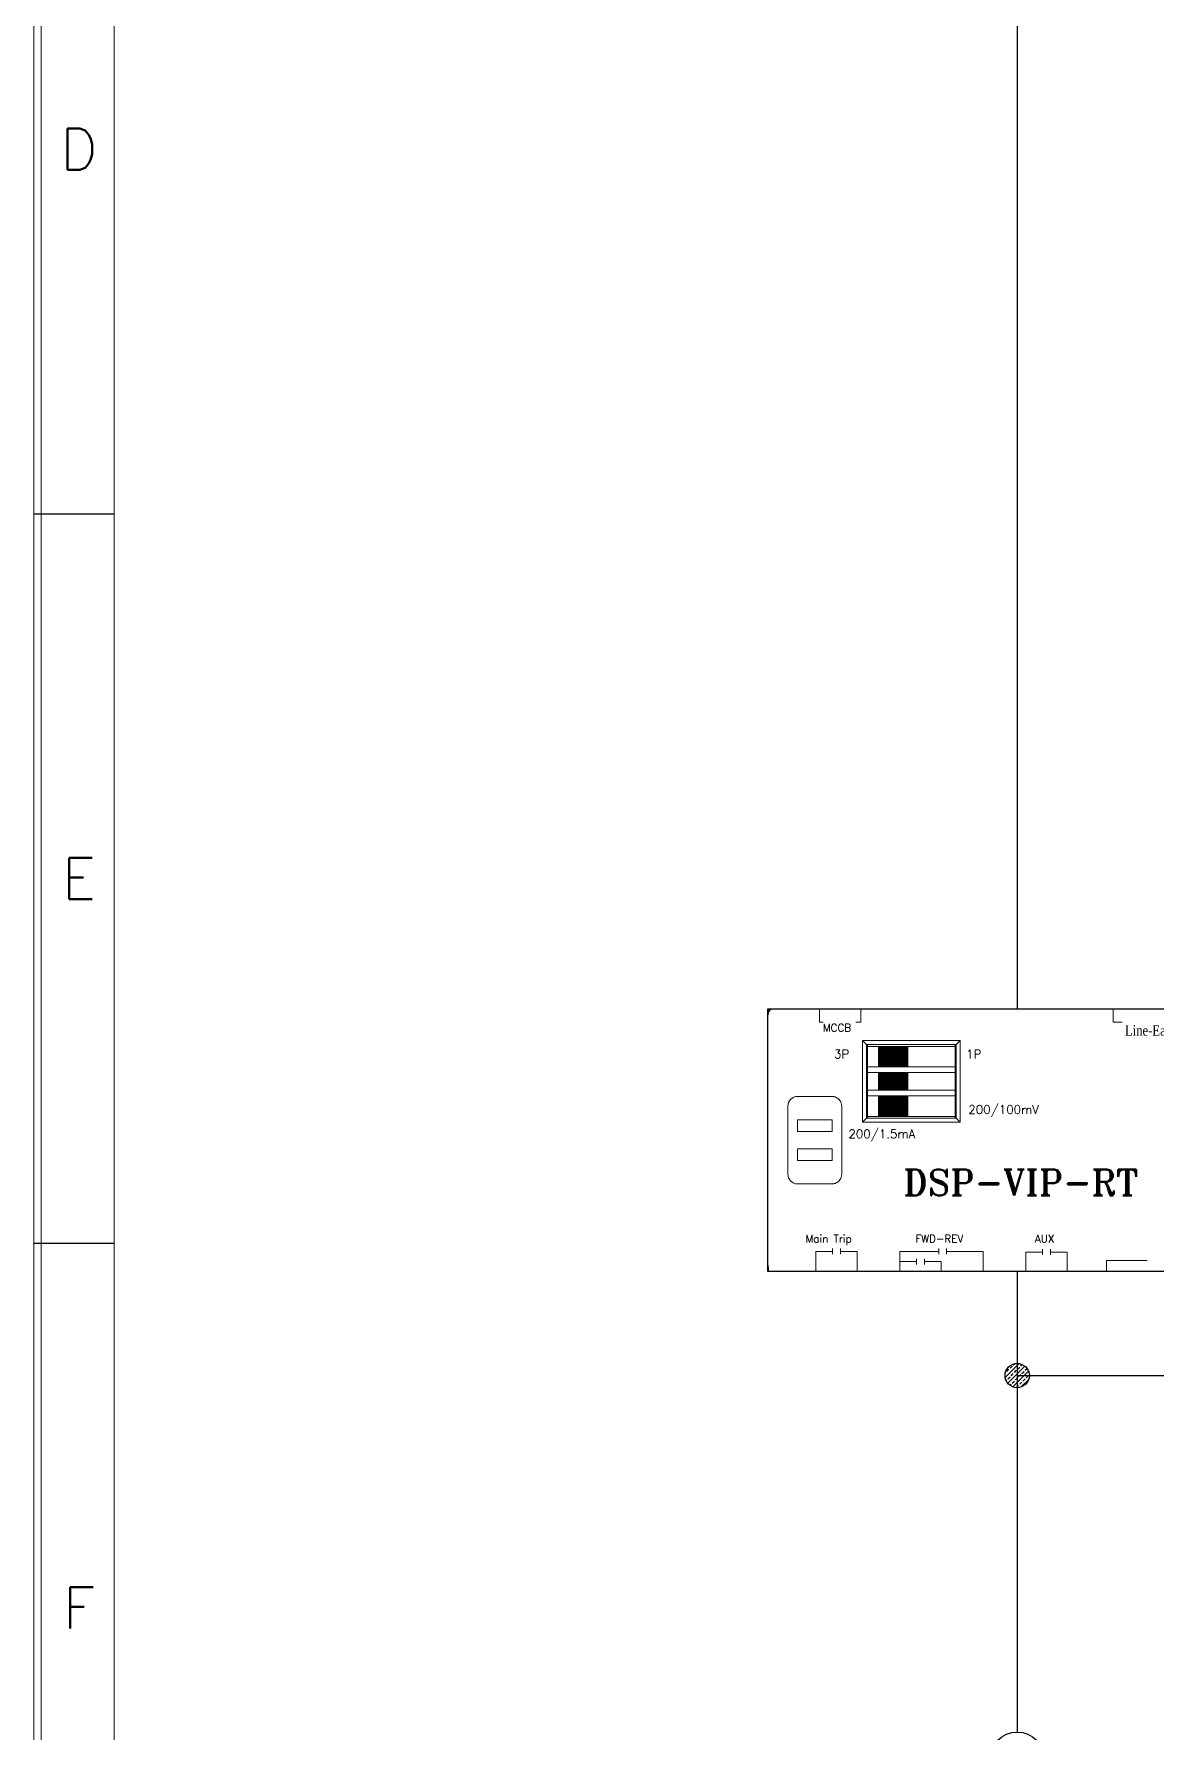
# Model space of a CAD drawing. Header units: millimetres. Extents: x 107 to 2900, y 85 to 3996.
# Drawn here: x 924.1 to 1023.8, y 2855.5 to 3006.3 of the extents above; entities that cross this region are included whole.
import ezdxf
from ezdxf.enums import TextEntityAlignment as Align
from ezdxf.lldxf.tags import DXFTag

# ---------------------------------------------------------------- set-up
doc = ezdxf.new("R2010")
doc.units = ezdxf.units.MM
for name, color, linetype in [('1', 1, 'CENTER'), ('20', 2, 'Continuous'), ('30', 3, 'Continuous'), ('70', 7, 'Continuous')]:
    doc.layers.add(name, color=color, linetype=linetype)
doc.styles.add('SIMPLEX', font='SIMPLEX')
doc.styles.add('SS', font='batang.ttc', dxfattribs={"width": 0.8})
doc.styles.add('STYLE2', font='romant.shx')
tags = doc.linetypes.add('CENTER', pattern=[2, 1.25, -0.25, 0.25, -0.25]).pattern_tags.tags
tags[10:11] = [DXFTag(74, 4), DXFTag(75, 0), DXFTag(340, '0'), DXFTag(46, 1.0), DXFTag(50, 0.0), DXFTag(44, 0.0), DXFTag(45, 0.0)]
tags[8:9] = [DXFTag(74, 4), DXFTag(75, 0), DXFTag(340, '0'), DXFTag(46, 1.0), DXFTag(50, 0.0), DXFTag(44, 0.0), DXFTag(45, 0.0)]
tags[6:7] = [DXFTag(74, 4), DXFTag(75, 0), DXFTag(340, '0'), DXFTag(46, 1.0), DXFTag(50, 0.0), DXFTag(44, 0.0), DXFTag(45, 0.0)]
tags[4:5] = [DXFTag(74, 4), DXFTag(75, 0), DXFTag(340, '0'), DXFTag(46, 1.0), DXFTag(50, 0.0), DXFTag(44, 0.0), DXFTag(45, 0.0)]

msp = doc.modelspace()

# ---------------------------------------------------------------- hatches: boundary and pattern name
at = {"layer": '70', "lineweight": 15}
h = msp.add_hatch(dxfattribs=at)
h.set_pattern_fill('ANSI31', color=256, scale=0.518249, style=0)
h.set_pattern_definition([(45, (-634.83731, 9297.852556), (-0.04580716234, 0.04580716234), [])])
h.paths.add_polyline_path([(1001.773, 2916.361), (999.182, 2916.361), (999.182, 2914.547), (1001.773, 2914.547)])
h.paths.add_polyline_path([(1001.773, 2914.029), (999.182, 2914.029), (999.182, 2912.476), (1001.773, 2912.476)])
h.paths.add_polyline_path([(1001.773, 2911.958), (999.182, 2911.958), (999.182, 2910.144), (1001.773, 2910.144)])
at = {"layer": '70'}
h = msp.add_hatch(dxfattribs=at)
h.set_pattern_fill('ANSI33', color=256, scale=2.15937, style=0)
h.set_pattern_definition([(45, (2751.54143, 2298.77237), (-0.38172635, 0.38172635), []), (45, (2751.92316, 2298.77237), (-0.38172635, 0.38172635), [0.26992129, -0.13496065])])
h.paths.add_polyline_path([(1011.504, 2888.202, 0.4142136), (1010.424, 2887.122, 0.4142136), (1011.504, 2886.042)])
h.paths.add_polyline_path([(1011.504, 2888.202), (1011.504, 2887.122), (1012.584, 2887.122, 0.4142136)])
h.paths.add_polyline_path([(1012.584, 2887.122), (1011.504, 2887.122), (1011.504, 2886.042, 0.4142136)])

# ---------------------------------------------------------------- linework, layer by layer
at = {"color": 0, "lineweight": 30}
for p, q in [((1011.504, 3019.149), (1011.504, 2986.758)), ((1011.504, 2986.758), (1011.504, 2928.723)), ((1011.504, 2928.723), (1011.504, 2919.67)), ((1011.504, 2896.39), (1011.504, 2887.122)), ((1011.504, 2896.39), (1011.504, 2855.457))]:
    msp.add_line(p, q, dxfattribs=at)
at = {"color": 7, "lineweight": 30}
for p, q in [((1068.618, 2919.67), (989.306, 2919.67)), ((989.306, 2919.67), (989.306, 2896.39)), ((989.306, 2896.39), (1068.618, 2896.39))]:
    msp.add_line(p, q, dxfattribs=at)
at = {"color": 7, "lineweight": 15}
for p, q in [((997.756, 2909.615), (997.756, 2916.89)), ((997.756, 2916.89), (1006.448, 2916.89)), ((998.129, 2916.517), (997.756, 2916.89)), ((998.129, 2909.989), (998.129, 2916.517)), ((998.129, 2916.517), (1006.075, 2916.517)), ((998.129, 2916.361), (1006.075, 2916.361)), ((998.206, 2909.989), (998.206, 2916.517)), ((1001.773, 2914.547), (1001.773, 2916.361)), ((1005.997, 2916.517), (1005.997, 2909.989)), ((1006.075, 2916.517), (1006.448, 2916.89)), ((1006.075, 2916.517), (1006.075, 2909.989)), ((1006.448, 2916.89), (1006.448, 2909.615)), ((998.206, 2914.547), (1005.997, 2914.547)), ((998.206, 2914.029), (1005.997, 2914.029)), ((1001.773, 2912.476), (1001.773, 2914.029)), ((991.132, 2905.006), (991.132, 2911.054)), ((991.99, 2911.912), (995.053, 2911.912)), ((995.911, 2911.054), (995.911, 2905.006)), ((1006.075, 2912.476), (998.206, 2912.476)), ((1006.075, 2911.958), (998.206, 2911.958)), ((1001.773, 2910.144), (1001.773, 2911.958)), ((998.129, 2909.989), (997.756, 2909.615)), ((1006.448, 2909.615), (997.756, 2909.615)), ((1005.997, 2910.144), (998.129, 2910.144)), ((1006.075, 2909.989), (998.129, 2909.989)), ((1006.075, 2909.989), (1006.448, 2909.615)), ((995.053, 2904.148), (991.99, 2904.148))]:
    msp.add_line(p, q, dxfattribs=at)
at = {"color": 7, "lineweight": 0}
for p, q in [((991.99, 2909.839), (995.053, 2909.839)), ((991.99, 2908.802), (995.053, 2908.802)), ((991.99, 2907.248), (995.053, 2907.248)), ((991.99, 2906.211), (995.053, 2906.211))]:
    msp.add_line(p, q, dxfattribs=at)
at = {"color": 7, "lineweight": 30}
msp.add_arc((989.824, 2919.151), 0.518, 90, 180, dxfattribs=at)
at = {"color": 7, "lineweight": 15}
for points in [[(989.43, 2919.67), (989.383, 2919.252), (989.342, 2918.835), (989.306, 2918.416)], [(991.99, 2911.912), (991.516, 2911.912), (991.132, 2911.527), (991.132, 2911.054)], [(991.132, 2905.006), (991.132, 2904.533), (991.516, 2904.148), (991.99, 2904.148)], [(989.306, 2897.644), (989.342, 2897.225), (989.383, 2896.807), (989.43, 2896.39)]]:
    msp.add_open_spline(points, degree=3, dxfattribs=at)
for points, knots in [([(995.911, 2911.054), (995.865, 2911.454), (995.949, 2910.923), (995.869, 2911.319), (995.702, 2911.686), (995.945, 2911.207), (995.747, 2911.558), (995.475, 2911.855), (995.854, 2911.476), (995.557, 2911.748), (995.207, 2911.946), (995.685, 2911.703), (995.318, 2911.87), (994.923, 2911.95), (995.453, 2911.866), (995.053, 2911.912)], [0, 0, 0, 0, 1, 1, 1, 2, 2, 2, 3, 3, 3, 4, 4, 4, 5, 5, 5, 5]), ([(995.053, 2904.148), (995.453, 2904.194), (994.923, 2904.11), (995.318, 2904.19), (995.685, 2904.357), (995.207, 2904.114), (995.557, 2904.312), (995.854, 2904.584), (995.475, 2904.205), (995.747, 2904.502), (995.945, 2904.853), (995.702, 2904.374), (995.869, 2904.741), (995.949, 2905.136), (995.865, 2904.606), (995.911, 2905.006)], [0, 0, 0, 0, 1, 1, 1, 2, 2, 2, 3, 3, 3, 4, 4, 4, 5, 5, 5, 5]), ([(989.311, 2898.517), (989.311, 2898.514), (989.309, 2898.513), (989.306, 2898.513), (989.303, 2898.513), (989.301, 2898.514), (989.301, 2898.517), (989.301, 2898.519), (989.303, 2898.522), (989.306, 2898.522), (989.309, 2898.522), (989.311, 2898.519), (989.311, 2898.517)], [0, 0, 0, 0, 1, 1, 1, 2, 2, 2, 3, 3, 3, 4, 4, 4, 4])]:
    msp.add_open_spline(points, degree=3, knots=knots, dxfattribs=at)
at = {"layer": '1', "color": 0}
msp.add_circle((1011.504, 2853.028), 2.429, dxfattribs=at)
at = {"layer": '20', "color": 0, "lineweight": 13}
msp.add_lwpolyline([(931.272, 2700.224), (931.272, 3215.666), (1737.581, 3215.666), (1737.581, 2700.224)], dxfattribs=at)
at = {"layer": '30', "color": 0}
for p, q in [((924.146, 2963.667), (931.272, 2963.667)), ((924.146, 2898.886), (931.272, 2898.886))]:
    msp.add_line(p, q, dxfattribs=at)
at = {"layer": '70', "lineweight": 15}
for p, q in [((993.926, 2918.513), (993.926, 2919.67)), ((997.61, 2918.513), (997.61, 2919.67)), ((1020.038, 2918.513), (1020.038, 2919.67)), ((994.257, 2918.513), (993.926, 2918.513)), ((997.181, 2918.513), (997.61, 2918.513)), ((1020.831, 2918.513), (1020.038, 2918.513)), ((993.616, 2898.144), (993.616, 2896.39)), ((995.109, 2898.144), (993.616, 2898.144)), ((995.109, 2898.406), (995.109, 2897.899)), ((995.807, 2898.406), (995.807, 2897.899)), ((995.807, 2898.144), (997.3, 2898.144)), ((997.3, 2898.144), (997.3, 2896.39)), ((1004.531, 2898.144), (1001.08, 2898.144)), ((1001.08, 2898.144), (1001.08, 2896.39)), ((1002.572, 2897.502), (1002.572, 2896.996)), ((1003.271, 2897.502), (1003.271, 2896.996)), ((1004.531, 2898.406), (1004.531, 2897.899)), ((1005.23, 2898.406), (1005.23, 2897.899)), ((1005.23, 2898.144), (1008.494, 2898.144)), ((1008.494, 2898.144), (1008.494, 2896.39)), ((1012.272, 2898.083), (1012.272, 2896.39)), ((1013.764, 2898.083), (1012.272, 2898.083)), ((1013.764, 2898.345), (1013.764, 2897.838)), ((1014.463, 2898.345), (1014.463, 2897.838)), ((1014.463, 2898.083), (1015.956, 2898.083)), ((1015.956, 2898.083), (1015.956, 2896.39)), ((1002.572, 2897.241), (1001.08, 2897.241)), ((1003.271, 2897.241), (1004.764, 2897.241)), ((1004.764, 2897.241), (1004.764, 2896.39)), ((1019.43, 2897.337), (1019.43, 2896.39)), ((1023.057, 2897.337), (1019.43, 2897.337))]:
    msp.add_line(p, q, dxfattribs=at)
at = {"layer": '70', "lineweight": 13}
for p, q in [((999.182, 2916.361), (999.182, 2914.547)), ((999.182, 2914.029), (999.182, 2912.476)), ((999.182, 2911.958), (999.182, 2910.144)), ((991.99, 2909.839), (991.99, 2908.802)), ((995.053, 2909.839), (995.053, 2908.802)), ((991.99, 2907.248), (991.99, 2906.211)), ((995.053, 2907.248), (995.053, 2906.211))]:
    msp.add_line(p, q, dxfattribs=at)
at = {"layer": '70', "color": 0, "lineweight": 30}
msp.add_line((1011.504, 2887.122), (1096.994, 2887.122), dxfattribs=at)
at = {"layer": '70', "color": 0, "lineweight": 13}
for points in [[(1744.707, 2639.762), (924.146, 2639.762), (924.146, 3222.792), (1744.707, 3222.792)], [(1744.059, 2640.41), (924.794, 2640.41), (924.794, 3222.144), (1744.059, 3222.144)]]:
    msp.add_lwpolyline(points, close=True, dxfattribs=at)
at = {"layer": '70'}
msp.add_circle((1011.504, 2887.122), 1.08, dxfattribs=at)

# ---------------------------------------------------------------- texts
at = {"color": 0, "style": 'STYLE2'}
for s, height, p in [('MCCB', 0.6754, (994.235, 2917.678)), ('3P', 0.7704, (995.228, 2915.295)), ('1P', 0.7704, (1006.966, 2915.295)), ('200/100mV', 0.7704, (1007.164, 2910.367)), ('200/1.5mA', 0.7704, (996.51, 2908.199)), ('DSP-VIP-RT', 2.3224, (1001.378, 2903.11)), ('Main Trip', 0.6754, (992.697, 2898.943)), ('FWD-REV', 0.6754, (1002.459, 2898.943)), ('AUX', 0.6754, (1013.076, 2898.932))]:
    msp.add_text(s, height=height, dxfattribs=at).set_placement(p)
at = {"color": 0, "style": 'SS', "width": 0.8}
msp.add_text('Line-Earth', height=0.9328, dxfattribs=at).set_placement((1021.075, 2917.311))
at = {"layer": '30', "color": 0, "style": 'SIMPLEX'}
for s, p in [('D', (928.141, 2996.058)), ('E', (928.141, 2931.277)), ('F', (928.141, 2866.496))]:
    msp.add_text(s, height=3.671, dxfattribs=at).set_placement(p, align=Align.MIDDLE)

doc.saveas('drawing.dxf')
